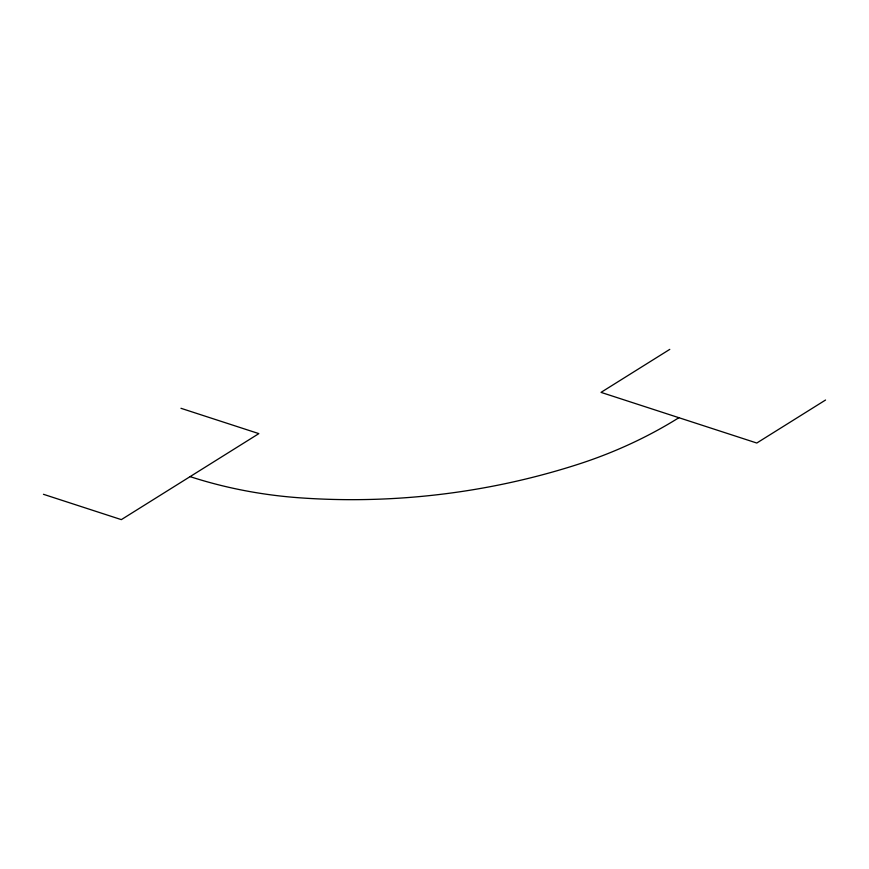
<?xml version="1.0" encoding="UTF-8"?>
<svg xmlns="http://www.w3.org/2000/svg" width="869" height="869" viewBox="0 0 869 869"><rect width="100%" height="100%" fill="white"/><g stroke="black" fill="none" stroke-linecap="round" stroke-linejoin="round"><path stroke-width="1.3" d="M669.782 349.371L601.022 392.375L756.79 443.027L825.55 400.022M180.969 408.3L258.853 433.62L121.334 519.629L43.45 494.298M190.094 476.625A397.893 321.497 -5.5 0 0 300.25 497.85A601.109 485.695 -5.5 0 0 577.82 464.394A397.893 321.497 -5.5 0 0 678.906 417.696"/></g></svg>
